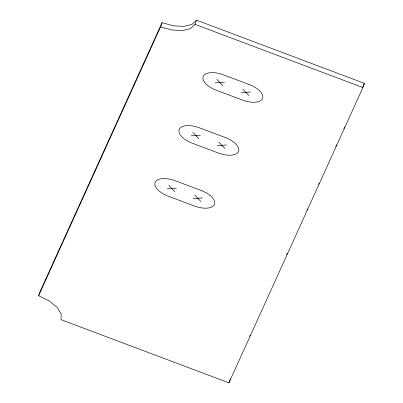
<?xml version="1.0" encoding="UTF-8"?>
<svg xmlns="http://www.w3.org/2000/svg" width="403" height="403" viewBox="0 0 403 403"><rect width="100%" height="100%" fill="white"/><g stroke="black" fill="none" stroke-linecap="round" stroke-linejoin="round"><path stroke-width="0.6" d="M38.617 295.721L40.099 291.525L162.046 22.699L173.376 25.782L183.894 26.381L192.004 24.402L196.468 20.15L364.383 83.345L362.901 87.537L228.939 382.85L61.019 319.655L61.155 313.776L56.949 307.162L49.03 300.819L38.617 295.721L160.56 26.895L162.046 22.699M160.56 26.895L171.89 29.978L182.413 30.578L190.518 28.598L194.981 24.341L196.468 20.15M228.939 382.85L230.425 378.659M249.674 336.223L250.192 335.074M286.609 254.797L287.389 253.079M306.9 210.069L307.418 208.925M318.607 184.267L319.126 183.118M335.77 146.42L336.55 144.702M343.835 128.643L344.615 126.925M362.826 86.786L364.383 83.345M215.227 82.887L224.496 82.197M241.271 92.69L250.54 92M191.198 135.856L200.467 135.171M217.242 145.659L226.511 144.974M167.169 188.826L176.438 188.141M193.213 198.629L202.482 197.944M194.981 24.341L362.901 87.537M242.888 89.123L248.923 95.566M216.844 79.32L222.879 85.763M218.859 142.093L224.894 148.536M192.815 132.29L198.85 138.738M194.83 195.062L200.865 201.51M168.786 185.264L174.821 191.707M249.412 84.62L223.363 74.817A17.722 8.458 19.5 0 0 203.288 76.303A17.722 8.458 19.5 0 0 216.356 90.267L242.399 100.07A17.722 8.458 19.5 0 0 262.479 98.584A17.722 8.458 19.5 0 0 249.412 84.62M225.383 137.589L199.334 127.786A17.722 8.458 19.5 0 0 179.259 129.277A17.722 8.458 19.5 0 0 192.327 143.236L218.371 153.039A17.722 8.458 19.5 0 0 238.45 151.553A17.722 8.458 19.5 0 0 225.383 137.589M201.354 190.564L175.31 180.761A17.722 8.458 19.5 0 0 155.231 182.247A17.722 8.458 19.5 0 0 168.298 196.211L194.342 206.009A17.722 8.458 19.5 0 0 214.421 204.523A17.722 8.458 19.5 0 0 201.354 190.564"/></g></svg>
